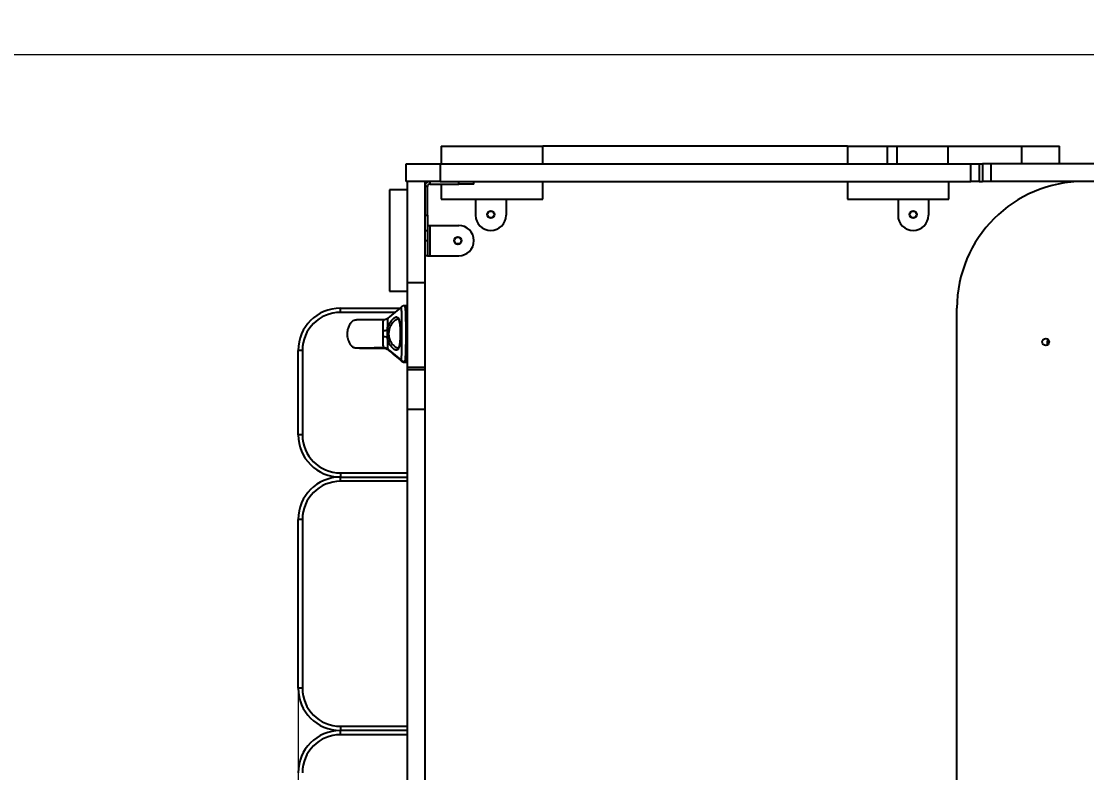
# Model space of a CAD drawing. Header units: millimetres. Extents: x -2996 to 3159, y -4250 to 2544.
# Drawn here: x -756 to 505, y 194 to 1083 of the extents above; entities that cross this region are included whole.
import ezdxf

# ---------------------------------------------------------------- set-up
doc = ezdxf.new("R2010")
doc.units = ezdxf.units.MM
doc.linetypes.add('HIDDEN', pattern=[1.905, 1.27, -0.635])
for name, color, linetype in [('DIKOM_ЗОНА', 90, 'Continuous'), ('DIKOM_ОБЪЕКТ', 7, 'Continuous'), ('DIKOM_РАЗМЕР_ЗОНА', 7, 'Continuous'), ('DIKOM_РАЗМЕР_ОБЪЕКТА', 7, 'Continuous')]:
    doc.layers.add(name, color=color, linetype=linetype)
doc.styles.add('style1', font='arialbd.ttf', dxfattribs={"width": 0.8})
doc.dimstyles.new('1-50', dxfattribs={"dimtxt": 300, "dimasz": 200, "dimexe": 100, "dimexo": 0, "dimgap": 100, "dimtad": 1, "dimtoh": 1, "dimtxsty": 'style1', "dimcen": 200, "dimclrd": 7, "dimclre": 7, "dimclrt": 7, "dimadec": 1, "dimazin": 2, "dimtfac": 1, "dimtmove": 0, "dimatfit": 2, "dimfxl": 0, "dimlwd": 25, "dimlwe": 18, "dimarcsym": 0})

# ---------------------------------------------------------------- blocks, each defined once
blk = doc.blocks.new('A$C4cc95459')
for p, q in [((169.4, 2289.4), (169.4, 2268.4)), ((169.4, 2289.4), (289.4, 2289.4)), ((289.4, 2268.4), (289.4, 2289.4)), ((650.1, 2289.4), (289.4, 2289.4)), ((650.1, 2289.4), (650.1, 2268.4)), ((650.1, 2289.4), (697, 2289.4)), ((697, 2289.4), (697, 2268.4)), ((697, 2289.4), (708.8, 2289.4)), ((708.8, 2289.4), (708.8, 2268.4)), ((708.8, 2289.4), (769.1, 2289.4)), ((769.1, 2289.4), (769.1, 2268.4)), ((769.1, 2289.4), (856, 2289.4)), ((856, 2289.4), (856, 2268.4)), ((856, 2289.4), (901, 2289.4)), ((901, 2268.4), (901, 2289.4)), ((128, 2247.4), (128, 2268.4)), ((128, 2268.4), (168, 2268.4)), ((168, 2268.4), (168, 2247.4)), ((168, 2268.4), (796, 2268.4)), ((796, 2247.4), (796, 2268.4)), ((796, 2268.4), (806, 2268.4)), ((806, 2268.4), (806, 2247.4)), ((806, 2268.4), (806, 2247.4)), ((806, 2268.4), (810, 2268.4)), ((810, 2268.4), (810, 2247.4)), ((820, 2268.4), (810, 2268.4)), ((820, 2268.4), (820, 2247.4)), ((968.1, 2268.4), (820, 2268.4)), ((168, 2247.4), (128, 2247.4)), ((129, 2247.4), (129, 2127.4)), ((150, 2247.4), (150, 2127.4)), ((156, 2247.4), (156, 2244.4)), ((168, 2247.4), (796, 2247.4)), ((190, 2244.4), (190, 2247.4)), ((208, 2244.4), (208, 2247.4)), ((289.4, 2226.4), (289.4, 2247.4)), ((650.1, 2247.4), (650.1, 2226.4)), ((770.1, 2226.4), (770.1, 2247.4)), ((806, 2247.4), (796, 2247.4)), ((806, 2247.4), (810, 2247.4)), ((806, 2247.4), (806, 2247.4)), ((806, 2247.4), (806, 2247.4)), ((820, 2247.4), (810, 2247.4)), ((968.1, 2247.4), (820, 2247.4)), ((129, 2237.4), (108, 2237.4)), ((108, 2237.4), (108, 2117.4)), ((153, 2241.4), (150, 2241.4)), ((153, 2207.4), (153, 2241.4)), ((156, 2244.4), (190, 2244.4)), ((169.4, 2244.4), (169.4, 2226.4)), ((208, 2244.4), (190, 2244.4)), ((169.4, 2226.4), (289.4, 2226.4)), ((210, 2226.4), (210, 2207.4)), ((246, 2226.4), (246, 2207.4)), ((650.1, 2226.4), (770.1, 2226.4)), ((710, 2226.4), (710, 2207.4)), ((746, 2226.4), (746, 2207.4)), ((150, 2207.4), (153, 2207.4)), ((153, 2207.4), (153, 2189.4)), ((153, 2195.4), (156, 2195.4)), ((156, 2195.4), (156, 2159.4)), ((156, 2195.4), (190, 2195.4)), ((150, 2189.4), (153, 2189.4)), ((153, 2189.4), (153, 2177.4)), ((150, 2177.4), (153, 2177.4)), ((153, 2177.4), (153, 2159.4)), ((153, 2159.4), (150, 2159.4)), ((153, 2159.4), (156, 2159.4)), ((156, 2159.4), (190, 2159.4)), ((150, 2127.4), (129, 2127.4)), ((129, 2127.4), (129, 2027.4)), ((150, 2127.4), (150, 2027.4)), ((108, 2117.4), (129, 2117.4)), ((50, 2092.4), (50, 2097.4)), ((50, 2097.4), (120.5, 2097.4)), ((128.5, 2100.3), (125.9, 2100.3)), ((128.5, 2034.3), (128.5, 2100.3)), ((779.8, 1397.4), (779.8, 2097.4)), ((114.5, 2092.4), (50, 2092.4)), ((101.2, 2083.6), (101.3, 2083.6)), ((887, 2060.8), (886.8, 2058.4)), ((886.8, 2054), (886.8, 2058.4)), ((5, 2047.4), (0, 2047.4)), ((0, 1947.4), (0, 2047.4)), ((5, 2047.4), (5, 1947.4)), ((101.2, 2050.2), (101.3, 2050.2)), ((106, 2048.4), (106, 2048.5)), ((125.9, 2034.3), (128.5, 2034.3)), ((125.9, 2033.4), (128.5, 2033.4)), ((128.5, 2033.4), (128.5, 2034.3)), ((129, 2027.4), (150, 2027.4)), ((129, 2027.4), (129, 2024.9)), ((129, 2024.9), (150, 2024.9)), ((129, 2024.9), (129, 1977.4)), ((150, 2027.4), (150, 2024.9)), ((150, 2024.9), (150, 1977.4)), ((150, 1977.4), (129, 1977.4)), ((129, 1977.4), (129, 1517.4)), ((150, 1977.4), (150, 1517.4)), ((5, 1947.4), (0, 1947.4)), ((50, 1902.4), (129, 1902.4)), ((50, 1902.4), (50, 1897.4)), ((50, 1892.4), (50, 1897.4)), ((50, 1897.4), (129, 1897.4)), ((129, 1892.4), (50, 1892.4)), ((5, 1847.4), (0, 1847.4)), ((0, 1647.4), (0, 1847.4)), ((5, 1847.4), (5, 1647.4)), ((5, 1647.4), (0, 1647.4)), ((50, 1602.4), (50, 1597.4)), ((50, 1602.4), (129, 1602.4)), ((129, 1597.4), (50, 1597.4)), ((50, 1592.4), (50, 1597.4)), ((129, 1592.4), (50, 1592.4))]:
    blk.add_line(p, q)
for centre, radius in [((228, 2208.4), 4.4), ((228, 2208.4), 4), ((728, 2208.4), 4.4), ((728, 2208.4), 4), ((189, 2177.4), 4.4), ((189, 2177.4), 4), ((884.8, 2057.4), 4)]:
    blk.add_circle(centre, radius)
for centre, radius, start, end in [((156, 2241.4), 6, 90, 180), ((929.8, 2097.4), 150, 90, 180), ((156, 2241.4), 3, 90, 180), ((228, 2207.4), 18, 180, 270), ((228, 2207.4), 18, 270, 0), ((728, 2207.4), 18, 180, 270), ((728, 2207.4), 18, 270, 0), ((190, 2177.4), 18, 0, 90), ((190, 2177.4), 18, 270, 0), ((50, 2047.4), 50, 90, 180), ((128.5, 2099.8), 0.5, 0, 90), ((50, 2047.4), 45, 90, 180), ((100, 2090.2), 19.3, 271.8676, 286.5539), ((100.1, 2043.3), 20.3, 74.3448, 88.2808), ((128.5, 2034.8), 0.5, 270, 0), ((128.5, 2033.9), 0.5, 270, 0), ((50, 1947.4), 50, 180, 269.6868), ((50, 1947.4), 45, 180, 270), ((50, 1847.4), 50, 90, 180), ((50, 1847.4), 45, 90, 180), ((50, 1647.4), 50, 180, 270), ((50, 1647.4), 45, 180, 270), ((50, 1547.4), 50, 90.3132, 180), ((50, 1547.4), 45, 90, 180)]:
    blk.add_arc(centre, radius, start, end)
for points, knots in [([(122.5, 2099.1), (119.9, 2096.9), (114.2, 2092.2), (108.9, 2087.8), (106, 2085.4)], [0, 0, 0, 0, 0.4626932, 1, 1, 1, 1]), ([(122.5, 2035.6), (122.5, 2035.7), (122.4, 2035.9), (122.4, 2037.2), (122.5, 2039.2), (122.5, 2042), (122.6, 2045.3), (122.6, 2049.3), (122.7, 2053.6), (122.7, 2058.3), (122.7, 2063.1), (122.7, 2067.9), (122.7, 2072.7), (122.7, 2077.6), (122.7, 2082.2), (122.6, 2086.4), (122.6, 2090.2), (122.5, 2093.4), (122.5, 2096), (122.4, 2097.9), (122.4, 2098.9), (122.5, 2099), (122.5, 2099)], [0, 0, 0, 0, 0.049354, 0.101873, 0.154388, 0.205664, 0.256934, 0.307599, 0.358259, 0.408616, 0.45897, 0.503007, 0.553286, 0.603568, 0.654051, 0.704537, 0.755465, 0.806399, 0.858127, 0.909862, 0.963091, 1, 1, 1, 1]), ([(125.9, 2100.3), (125.6, 2100.3), (124.9, 2100.3), (123.9, 2100), (123, 2099.5), (122.6, 2099.2), (122.5, 2099.1)], [0, 0, 0, 0, 0.236841, 0.538392, 0.823415, 1, 1, 1, 1]), ([(125.9, 2100.3), (125.9, 2100.3), (126.1, 2100.4), (126.3, 2099.7), (126.6, 2098.1), (126.8, 2095.7), (127, 2092.3), (127.1, 2088.4), (127.2, 2083.7), (127.3, 2078.7), (127.3, 2073.3), (127.3, 2068), (127.3, 2062.6), (127.3, 2057.4), (127.2, 2052.2), (127.1, 2047.5), (127, 2043.3), (126.8, 2039.8), (126.6, 2037.1), (126.4, 2035.3), (126.1, 2034.4), (125.9, 2034.4), (125.9, 2034.5)], [0, 0, 0, 0, 0.013312, 0.067713, 0.120581, 0.17498, 0.227844, 0.28224, 0.335103, 0.389497, 0.442361, 0.496758, 0.543748, 0.596624, 0.651035, 0.703927, 0.758354, 0.811296, 0.865776, 0.918924, 0.973625, 1, 1, 1, 1]), ([(69, 2083.4), (68.1, 2083.3), (66.1, 2083.1), (63.5, 2081.4), (61.4, 2079), (59.9, 2076.4), (59.1, 2074.1), (58.5, 2072), (58.2, 2070.2), (58, 2068.4), (58, 2066.7), (58.1, 2064.9), (58.3, 2062.5), (59.1, 2059.4), (60.5, 2056), (62.5, 2053.4), (64.4, 2051.8), (65.9, 2051), (67.5, 2050.5), (68.5, 2050.4), (69, 2050.4)], [0, 0, 0, 0, 0.065421, 0.136858, 0.211645, 0.282126, 0.339239, 0.383328, 0.426023, 0.466934, 0.505422, 0.541592, 0.593808, 0.668091, 0.756326, 0.846419, 0.888877, 0.928589, 0.965519, 1, 1, 1, 1]), ([(101.3, 2083.7), (99.8, 2083.7), (96.6, 2083.7), (92.1, 2083.7), (87.7, 2083.6), (83.6, 2083.6), (79.8, 2083.6), (76.5, 2083.6), (73.7, 2083.5), (71.5, 2083.5), (69.9, 2083.5), (69, 2083.4), (68.8, 2083.4), (68.8, 2083.4)], [0, 0, 0, 0, 0.068588, 0.144937, 0.226295, 0.312542, 0.4034, 0.498277, 0.596407, 0.696796, 0.798307, 0.899776, 1, 1, 1, 1]), ([(100.7, 2070.9), (100.7, 2072.3), (100.7, 2074.4), (100.7, 2077.2), (100.7, 2079), (100.7, 2080.5), (100.8, 2081.8), (100.9, 2083), (101, 2083.7), (101.2, 2083.6), (101.2, 2083.6)], [0, 0, 0, 0, 0.222272, 0.355179, 0.48797, 0.580337, 0.683009, 0.785574, 0.967456, 1, 1, 1, 1]), ([(106, 2085.4), (105.9, 2085.3), (105.5, 2085), (104.6, 2084.4), (103.2, 2083.9), (102, 2083.6), (101.4, 2083.7), (101.2, 2083.7)], [0, 0, 0, 0, 0.075449, 0.322306, 0.626371, 0.923332, 1, 1, 1, 1]), ([(105.5, 2071.7), (105.6, 2072), (105.8, 2073.1), (106.3, 2075), (107.1, 2077.4), (108.2, 2079.6), (109.6, 2081.8), (111.1, 2083.8), (112.8, 2085.4), (114.5, 2086.6), (115.5, 2087), (116.5, 2087.1), (117.3, 2086.9), (118.3, 2086.1), (119.1, 2084.6), (119.7, 2082.7), (120.2, 2080.4), (120.5, 2077.7), (120.8, 2074.8), (120.9, 2071.7), (121, 2068.4), (121, 2065.2), (120.9, 2062), (120.7, 2058.9), (120.4, 2056.1), (120, 2053.6), (119.6, 2051.5), (118.9, 2049.8), (118.2, 2048.6), (117.3, 2047.8), (116.2, 2047.6), (115.2, 2047.8), (114.2, 2048.3), (113, 2049.1), (111.3, 2050.7), (109.5, 2052.9), (107.9, 2055.5), (106.7, 2058.3), (106, 2060.6), (105.6, 2062.2), (105.5, 2062.8)], [0, 0, 0, 0, 0.00675, 0.029116, 0.051962, 0.077005, 0.102535, 0.132458, 0.163116, 0.19573, 0.229494, 0.231278, 0.262553, 0.294993, 0.323604, 0.353117, 0.380704, 0.409092, 0.436357, 0.464393, 0.49154, 0.519447, 0.546535, 0.574376, 0.601415, 0.629204, 0.656211, 0.683972, 0.711047, 0.738881, 0.766448, 0.794782, 0.802351, 0.832955, 0.864443, 0.897607, 0.93179, 0.957611, 0.984074, 1, 1, 1, 1]), ([(106, 2085.4), (106, 2085.4), (106, 2085.4), (106, 2085.1), (105.9, 2084.4), (105.8, 2083.6), (105.8, 2082.5), (105.7, 2080.9), (105.6, 2078.7), (105.6, 2075.7), (105.5, 2073.4), (105.5, 2071.7)], [0, 0, 0, 0, 0.020793, 0.121772, 0.215008, 0.311197, 0.346597, 0.493393, 0.646208, 0.74943, 1, 1, 1, 1]), ([(118.1, 2084.3), (118, 2084.3), (117.5, 2084.4), (116.2, 2083.9), (114.6, 2082.9), (112.9, 2081.5), (111.4, 2079.8), (110.1, 2077.9), (109, 2076), (108.1, 2074), (107.5, 2071.8), (107.1, 2069.5), (106.9, 2067.1), (107.1, 2064.5), (107.5, 2062.8), (108, 2061.1), (108.6, 2059.5), (109.7, 2057.1), (111.3, 2054.9), (113, 2053.1), (114.7, 2051.7), (115.9, 2051), (117, 2050.5), (117.6, 2050.3), (118, 2050.4), (118.1, 2050.4)], [0, 0, 0, 0, 0.017672, 0.078917, 0.140206, 0.19597, 0.251729, 0.297431, 0.343099, 0.383193, 0.423255, 0.463662, 0.504051, 0.548953, 0.593886, 0.596872, 0.643402, 0.689988, 0.751377, 0.812822, 0.870231, 0.927614, 0.941586, 0.992852, 1, 1, 1, 1]), ([(118.2, 2084.4), (118.2, 2084.4), (118.3, 2084.4), (118.3, 2084.3), (118.4, 2084.3), (118.7, 2084), (119, 2083.4), (119.4, 2082.5), (119.7, 2081.3), (120, 2079.9), (120.3, 2078.2), (120.5, 2076.2), (120.6, 2074.1), (120.8, 2071.8), (120.8, 2069.5), (120.8, 2067.1), (120.8, 2064.7), (120.7, 2062.4), (120.6, 2060.1), (120.4, 2058), (120.2, 2056.1), (119.9, 2054.4), (119.6, 2053), (119.2, 2051.9), (118.8, 2051.1), (118.5, 2050.6), (118.3, 2050.4), (118.2, 2050.4), (118.1, 2050.4), (118.1, 2050.4)], [0, 0, 0, 0, 0.006286, 0.050571, 0.086075, 0.118805, 0.153833, 0.188858, 0.225471, 0.263167, 0.301803, 0.341528, 0.381612, 0.422255, 0.462999, 0.503772, 0.544867, 0.585569, 0.62643, 0.666919, 0.707078, 0.746897, 0.785405, 0.823569, 0.86007, 0.895095, 0.931179, 0.969155, 1, 1, 1, 1]), ([(100.7, 2063.6), (100.7, 2064.8), (100.7, 2067.2), (100.7, 2069.7), (100.7, 2070.9)], [0, 0, 0, 0, 0.492443, 1, 1, 1, 1]), ([(105.5, 2071.7), (105.4, 2070.4), (105.1, 2067.4), (105.4, 2064.5), (105.5, 2062.8)], [0, 0, 0, 0, 0.448864, 1, 1, 1, 1]), ([(101.3, 2050.7), (101.2, 2050.8), (100.9, 2050.9), (100.8, 2052.4), (100.7, 2054.5), (100.7, 2056.9), (100.7, 2059.7), (100.7, 2062), (100.7, 2063.6)], [0, 0, 0, 0, 0.146568, 0.305553, 0.499558, 0.626679, 0.75392, 1, 1, 1, 1]), ([(105.5, 2062.8), (105.5, 2061.9), (105.6, 2060), (105.6, 2057.3), (105.6, 2054.8), (105.7, 2052.7), (105.8, 2051), (105.9, 2049.7), (106, 2049), (106, 2049.1), (106, 2049.1)], [0, 0, 0, 0, 0.1397457, 0.2817273, 0.4250642, 0.5725215, 0.6797653, 0.7904219, 0.9647884, 1, 1, 1, 1]), ([(68.8, 2050.4), (68.8, 2050.4), (69, 2050.3), (70.2, 2050.3), (71.8, 2050.3), (73.8, 2050.2), (75.9, 2050.2), (78.1, 2050.2), (80.3, 2050.2), (82.3, 2050.1), (84.1, 2050.1), (85.9, 2050.1), (87.8, 2050.1), (90.6, 2050.1), (94.6, 2050.1), (98.3, 2050.1), (100.8, 2050.1), (101.3, 2050.1)], [0, 0, 0, 0, 0.116755, 0.224084, 0.32115, 0.407772, 0.484133, 0.550692, 0.60812, 0.65707, 0.698179, 0.732276, 0.7705, 0.81805, 0.893384, 0.978817, 1, 1, 1, 1]), ([(69.2, 2050.4), (69.3, 2050.4), (69.4, 2050.4), (70.5, 2050.5), (72.1, 2050.5), (74, 2050.5), (76.2, 2050.6), (78.3, 2050.6), (80.4, 2050.6), (82.4, 2050.6), (84.2, 2050.6), (86, 2050.6), (87.9, 2050.6), (90.7, 2050.7), (94.7, 2050.7), (98.4, 2050.7), (100.8, 2050.7), (101.3, 2050.7)], [0, 0, 0, 0, 0.114533, 0.222074, 0.319364, 0.406211, 0.482789, 0.549554, 0.607171, 0.656293, 0.697553, 0.73178, 0.770155, 0.817896, 0.893537, 0.97932, 1, 1, 1, 1]), ([(101.2, 2050.1), (101.6, 2050.1), (102.5, 2050.1), (103.9, 2049.7), (105.1, 2049.1), (105.7, 2048.6), (106, 2048.4)], [0, 0, 0, 0, 0.21882, 0.518148, 0.802903, 1, 1, 1, 1]), ([(101.3, 2050.7), (101.5, 2050.7), (102.2, 2050.8), (103.4, 2050.5), (104.7, 2050.1), (105.6, 2049.5), (106, 2049.2), (106, 2049.1)], [0, 0, 0, 0, 0.097477, 0.382865, 0.653281, 0.907573, 1, 1, 1, 1]), ([(101.3, 2050.7), (101.3, 2050.7), (101.3, 2050.7), (101.3, 2050.7), (101.3, 2050.7)], [0, 0, 0, 0, 0.774188, 1, 1, 1, 1]), ([(101.3, 2050.2), (101.3, 2050.1), (101.5, 2050.1), (101.6, 2050.5), (101.7, 2050.7)], [0, 0, 0, 0, 0.421011, 1, 1, 1, 1]), ([(106, 2049.2), (106, 2049.1), (106.1, 2048.6), (106.1, 2048.2), (106, 2048.4), (106, 2048.4)], [0, 0, 0, 0, 0.042538, 0.844678, 1, 1, 1, 1]), ([(106, 2049.1), (108.9, 2046.7), (114.5, 2042.1), (119.9, 2037.7), (122.5, 2035.6)], [0, 0, 0, 0, 0.523166, 1, 1, 1, 1]), ([(106, 2048.4), (108.9, 2046), (114.5, 2041.3), (119.9, 2036.8), (122.5, 2034.7)], [0, 0, 0, 0, 0.524385, 1, 1, 1, 1]), ([(122.5, 2035.6), (122.7, 2035.4), (123.2, 2035), (124.2, 2034.6), (125.1, 2034.3), (125.7, 2034.4), (125.9, 2034.4)], [0, 0, 0, 0, 0.239403, 0.551863, 0.867596, 1, 1, 1, 1]), ([(122.5, 2034.7), (122.5, 2034.7), (122.6, 2034.5), (122.7, 2034.7), (122.8, 2035.3), (122.9, 2035.3)], [0, 0, 0, 0, 0.200377, 0.964651, 1, 1, 1, 1]), ([(122.5, 2034.7), (122.7, 2034.5), (123.3, 2034.1), (124.3, 2033.6), (125.2, 2033.4), (125.7, 2033.4), (125.9, 2033.5)], [0, 0, 0, 0, 0.274915, 0.583239, 0.894948, 1, 1, 1, 1]), ([(125.3, 2034.4), (125.4, 2034.1), (125.6, 2033.5), (125.8, 2033.5), (125.9, 2033.5)], [0, 0, 0, 0, 0.4760515, 1, 1, 1, 1])]:
    blk.add_open_spline(points, degree=3, knots=knots)
blk = doc.blocks.new('*D1')
at = {"layer": 'Defpoints', "color": 0, "linetype": 'Continuous', "transparency": 16777216}
for p in [(-428.1, 333.6), (1658.7, -106.2), (1658.7, -1914.8)]:
    blk.add_point(p, dxfattribs=at)
at = {"layer": 'DIKOM_РАЗМЕР_ОБЪЕКТА', "color": 7, "linetype": 'Continuous', "lineweight": 18, "transparency": 16777216}
for p, q in [((-428.1, 333.6), (-428.1, -2014.8)), ((1658.7, -106.2), (1658.7, -2014.8))]:
    blk.add_line(p, q, dxfattribs=at)
at = {"layer": 'DIKOM_РАЗМЕР_ОБЪЕКТА', "color": 7, "linetype": 'Continuous', "lineweight": 25, "transparency": 16777216}
blk.add_line((-28.1, -1914.8), (1258.7, -1914.8), dxfattribs=at)
at = {"layer": 'DIKOM_РАЗМЕР_ОБЪЕКТА', "color": 7, "linetype": 'Continuous', "transparency": 16777216}
for points in [[(-28.1, -1848.2), (-28.1, -1981.5), (-428.1, -1914.8)], [(1258.7, -1848.2), (1258.7, -1981.5), (1658.7, -1914.8)]]:
    blk.add_solid(points, dxfattribs=at)
at = {"layer": 'DIKOM_РАЗМЕР_ОБЪЕКТА', "color": 7, "linetype": 'Continuous', "lineweight": 15, "transparency": 16777216, "insert": (686.9, -1681.7), "char_height": 300, "attachment_point": 5, "style": 'style1'}
blk.add_mtext('{\\fArial|b0|i0|c204|p34;2090}', dxfattribs=at)
blk = doc.blocks.new('*D2')
at = {"layer": 'Defpoints', "color": 0, "linetype": 'Continuous', "transparency": 16777216}
for p in [(-952.3, 1043.8), (711.5, 1043.8), (66.4, -1353.4)]:
    blk.add_point(p, dxfattribs=at)
at = {"layer": 'DIKOM_РАЗМЕР_ОБЪЕКТА', "color": 7, "linetype": 'Continuous', "lineweight": 18, "transparency": 16777216}
for p, q in [((711.5, 1043.8), (-1052.3, 1043.8)), ((66.4, -1353.4), (-1052.3, -1353.4))]:
    blk.add_line(p, q, dxfattribs=at)
at = {"layer": 'DIKOM_РАЗМЕР_ОБЪЕКТА', "color": 7, "linetype": 'Continuous', "lineweight": 25, "transparency": 16777216}
blk.add_line((-952.3, -953.4), (-952.3, 643.8), dxfattribs=at)
at = {"layer": 'DIKOM_РАЗМЕР_ОБЪЕКТА', "color": 7, "linetype": 'Continuous', "transparency": 16777216}
for points in [[(-1019, 643.8), (-885.7, 643.8), (-952.3, 1043.8)], [(-1019, -953.4), (-885.7, -953.4), (-952.3, -1353.4)]]:
    blk.add_solid(points, dxfattribs=at)
at = {"layer": 'DIKOM_РАЗМЕР_ОБЪЕКТА', "color": 7, "linetype": 'Continuous', "lineweight": 15, "transparency": 16777216, "insert": (-1185.5, -117.3), "char_height": 300, "attachment_point": 5, "rotation": 90, "style": 'style1'}
blk.add_mtext('{\\fArial|b0|i0|c204|p34;2400}', dxfattribs=at)
blk = doc.blocks.new('*D3')
at = {"layer": 'Defpoints', "color": 0, "transparency": 16777216}
for p in [(-1928.1, 309.1), (3158.7, 309.1), (3158.7, -4150.1)]:
    blk.add_point(p, dxfattribs=at)
at = {"layer": 'DIKOM_РАЗМЕР_ЗОНА', "color": 7, "lineweight": 18, "transparency": 16777216}
for p, q in [((-1928.1, 309.1), (-1928.1, -4250.1)), ((3158.7, 309.1), (3158.7, -4250.1))]:
    blk.add_line(p, q, dxfattribs=at)
at = {"layer": 'DIKOM_РАЗМЕР_ЗОНА', "color": 7, "lineweight": 25, "transparency": 16777216}
blk.add_line((-1728.1, -4150.1), (2958.7, -4150.1), dxfattribs=at)
at = {"layer": 'DIKOM_РАЗМЕР_ЗОНА', "color": 7, "transparency": 16777216}
for points in [[(-1728.1, -4116.8), (-1728.1, -4183.4), (-1928.1, -4150.1)], [(2958.7, -4116.8), (2958.7, -4183.4), (3158.7, -4150.1)]]:
    blk.add_solid(points, dxfattribs=at)
at = {"layer": 'DIKOM_РАЗМЕР_ЗОНА', "color": 7, "transparency": 16777216, "insert": (786, -3896.9), "char_height": 300, "attachment_point": 5, "style": 'style1'}
blk.add_mtext('{\\fArial|b0|i0|c204|p34;5090}', dxfattribs=at)
blk = doc.blocks.new('*D4')
at = {"layer": 'Defpoints', "color": 0, "transparency": 16777216}
for p in [(-2546.5, 2543.8), (-428.1, 2543.8), (-75.6, -3353.4)]:
    blk.add_point(p, dxfattribs=at)
at = {"layer": 'DIKOM_РАЗМЕР_ЗОНА', "color": 7, "lineweight": 18, "transparency": 16777216}
for p, q in [((-428.1, 2543.8), (-2646.5, 2543.8)), ((-75.6, -3353.4), (-2646.5, -3353.4))]:
    blk.add_line(p, q, dxfattribs=at)
at = {"layer": 'DIKOM_РАЗМЕР_ЗОНА', "color": 7, "lineweight": 25, "transparency": 16777216}
blk.add_line((-2546.5, -3153.4), (-2546.5, 2343.8), dxfattribs=at)
at = {"layer": 'DIKOM_РАЗМЕР_ЗОНА', "color": 7, "transparency": 16777216}
for points in [[(-2579.8, 2343.8), (-2513.1, 2343.8), (-2546.5, 2543.8)], [(-2579.8, -3153.4), (-2513.1, -3153.4), (-2546.5, -3353.4)]]:
    blk.add_solid(points, dxfattribs=at)
at = {"layer": 'DIKOM_РАЗМЕР_ЗОНА', "color": 7, "transparency": 16777216, "insert": (-2799.6, -336.8), "char_height": 300, "attachment_point": 5, "rotation": 90, "style": 'style1'}
blk.add_mtext('{\\fArial|b0|i0|c204|p34;5900}', dxfattribs=at)

msp = doc.modelspace()

# ---------------------------------------------------------------- linework, layer by layer
at = {"layer": 'DIKOM_ЗОНА', "color": 3, "lineweight": 15}
msp.add_arc((-428.057, 1043.831), 1500, 90, 180, dxfattribs=at)

# ---------------------------------------------------------------- block references
at = {"layer": 'DIKOM_ОБЪЕКТ', "color": 7, "linetype": 'HIDDEN', "lineweight": 15}
msp.add_blockref('A$C4cc95459', (-428.057, -1353.585), dxfattribs=at)

# ---------------------------------------------------------------- dimensions: what is measured, and where the dimension line sits
at = {"layer": 'DIKOM_РАЗМЕР_ЗОНА', "color": 3}
dim = msp.add_linear_dim(base=(-2546.462, 2543.831), p1=(-75.557, -3353.388), p2=(-428.057, 2543.831), angle=90, text='{\\fArial|b0|i0|c204|p34;5900}', dimstyle='1-50', dxfattribs=at)
dim.commit()
dim.dimension.update_dxf_attribs({"geometry": '*D4', "text_midpoint": (-2546.462, -336.837), "dimtype": 160})
dim = msp.add_linear_dim(base=(3158.716, -4150.102), p1=(-1928.057, 309.066), p2=(3158.716, 309.066), text='{\\fArial|b0|i0|c204|p34;5090}', dimstyle='1-50', dxfattribs=at)
dim.commit()
dim.dimension.update_dxf_attribs({"geometry": '*D3', "text_midpoint": (785.985, -4150.102), "dimtype": 160})
at = {"layer": 'DIKOM_РАЗМЕР_ОБЪЕКТА', "color": 7, "linetype": 'Continuous', "lineweight": 15}
dim = msp.add_linear_dim(base=(-952.332, 1043.833), p1=(66.361, -1353.388), p2=(711.458, 1043.833), angle=90, text='{\\fArial|b0|i0|c204|p34;2400}', dimstyle='1-50', override={"dimasz": 400, "dimgap": 80}, dxfattribs=at)
dim.commit()
dim.dimension.update_dxf_attribs({"geometry": '*D2', "text_midpoint": (-952.332, -117.301), "dimtype": 160})
dim = msp.add_linear_dim(base=(1658.716, -1914.835), p1=(-428.057, 333.562), p2=(1658.716, -106.167), text='{\\fArial|b0|i0|c204|p34;2090}', dimstyle='1-50', override={"dimasz": 400, "dimgap": 80}, dxfattribs=at)
dim.commit()
dim.dimension.update_dxf_attribs({"geometry": '*D1', "text_midpoint": (686.943, -1914.835), "dimtype": 160})

doc.saveas('drawing.dxf')
